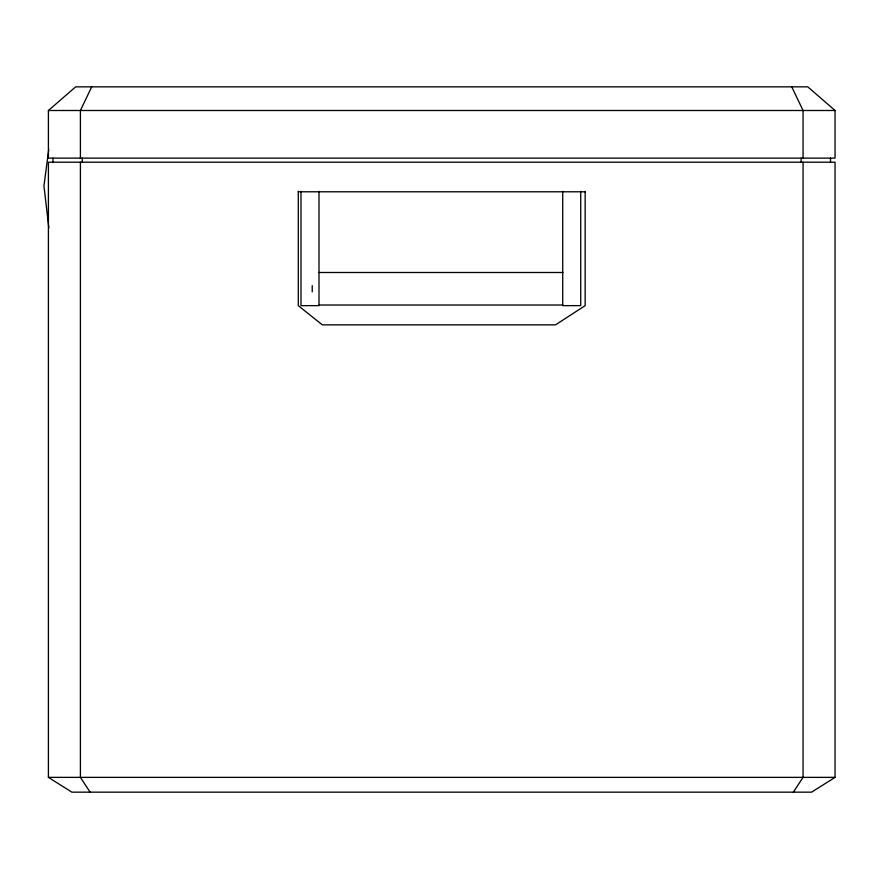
<?xml version="1.0" encoding="UTF-8"?>
<svg xmlns="http://www.w3.org/2000/svg" width="879" height="879" viewBox="0 0 879 879"><rect width="100%" height="100%" fill="white"/><g stroke="black" fill="none" stroke-linecap="round" stroke-linejoin="round"><path stroke-width="1.32" d="M48.741 149.54L43.95 185.93L48.861 228.024M91.702 86.845L80.407 110.501L80.407 158.121M793.341 792.155L803.054 777.366L803.054 162.208M48.411 110.501L75.682 86.845L807.779 86.845L835.05 110.501L835.05 158.121L48.411 158.121L48.411 110.501L835.05 110.501M835.05 777.366L811.603 792.155L71.858 792.155L48.411 777.366L48.411 162.208L835.05 162.208L835.05 777.366L48.411 777.366M298.3 191.787L585.161 191.787M319.066 272.49L562.868 272.49M319.066 305.013L562.868 305.013M90.119 792.155L80.407 777.366L80.407 162.208M791.759 86.845L803.054 110.501L803.054 158.121M830.501 158.121L830.501 162.219M801.165 158.121L801.165 162.219M585.161 191.281L585.161 305.639L555.528 324.856L322.296 324.856L298.3 305.639L298.3 191.281M580.722 191.369L580.722 305.639L562.714 305.639L562.714 191.369M319 191.369L319 305.639L300.992 305.639L300.992 191.369M312.221 285.598L312.221 291.905M82.296 158.121L82.296 162.219M52.96 158.121L52.96 162.219"/></g></svg>
